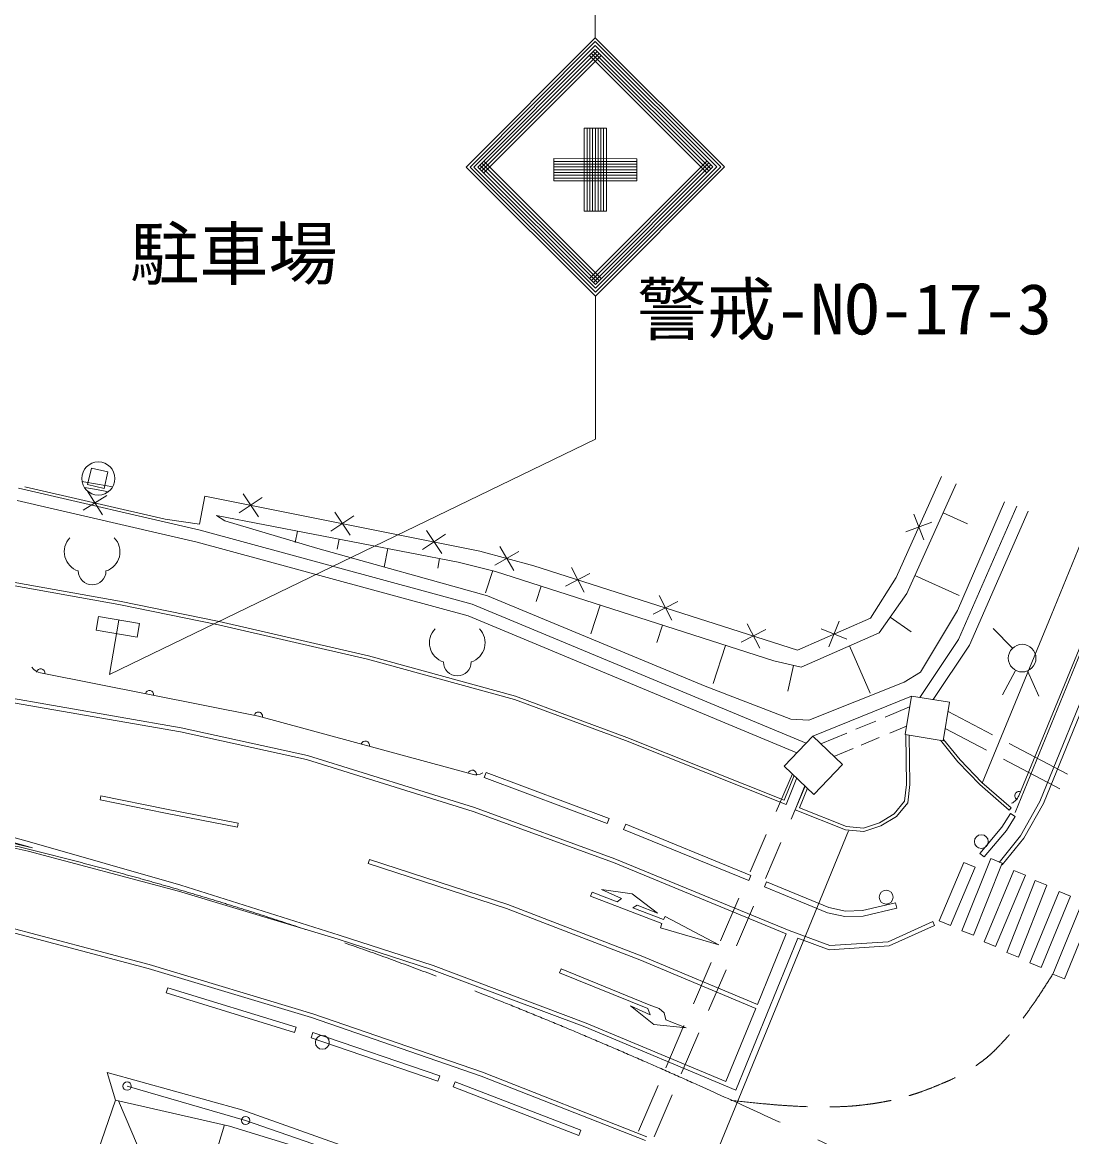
# Model space of a CAD drawing. Units: millimetres, scale not verified. Extents: x 40000 to 680000, y 20000 to 380000.
# Drawn here: x 513426 to 551322, y 289956 to 330206 of the extents above; entities that cross this region are included whole.
import ezdxf
from ezdxf.enums import TextEntityAlignment as Align

# ---------------------------------------------------------------- set-up
doc = ezdxf.new("R2010")
doc.units = ezdxf.units.MM
doc.header["$LTSCALE"] = 1000
doc.linetypes.add('CHAIN', pattern=[18.5, 12, -1.5, 3.5, -1.5])
for name, color, linetype, lineweight in [('M-BGD', 7, 'Continuous', 13), ('M-BMK', 2, 'CHAIN', 13), ('M-STR-HTXT', 7, 'Continuous', 13), ('M-STR-STRC', 7, 'Continuous', 13)]:
    doc.layers.add(name, color=color, linetype=linetype, lineweight=lineweight)
doc.styles.add('ＭＳ ゴシック', font='')
doc.styles.get('ＭＳ ゴシック').set_extended_font_data('MS Gothic')

msp = doc.modelspace()

# ---------------------------------------------------------------- linework, layer by layer
at = {"layer": 'M-BGD'}
for p, q in [((554532, 318485), (550579, 308782)), ((555910, 317906), (549274, 301661)), ((555811, 317869), (549414, 302272)), ((556501, 317629), (550172, 302058)), ((556640, 317573), (550307, 301992)), ((515785, 313509), (515927, 314106)), ((515927, 314106), (516520, 313965)), ((516520, 313965), (516378, 313368)), ((515581, 313623), (516138, 313528)), ((546618, 313806), (544987, 310153)), ((513294, 313380), (519846, 311864)), ((518586, 312266), (513513, 313428)), ((515669, 313402), (516103, 313327)), ((515784, 313270), (516316, 312423)), ((516378, 313368), (515785, 313509)), ((516538, 313253), (516103, 313327)), ((516694, 313432), (516138, 313528)), ((521396, 313178), (521951, 312346)), ((545362, 309572), (547146, 313537)), ((513238, 312931), (519736, 311427)), ((515626, 312581), (516473, 313112)), ((520018, 313093), (519827, 312074)), ((529949, 311107), (520018, 313093)), ((521257, 312484), (522089, 313039)), ((548899, 312887), (547192, 308961)), ((520742, 312202), (520442, 312391)), ((520442, 312391), (529167, 310705)), ((524568, 311823), (525400, 312377)), ((524706, 312516), (525261, 311684)), ((545981, 311512), (545624, 312446)), ((547562, 312095), (546677, 312493)), ((549339, 312736), (547232, 307920)), ((549751, 312555), (547628, 307704)), ((519827, 312074), (518586, 312266)), ((524095, 311198), (520742, 312202)), ((545335, 311801), (546269, 312158)), ((519846, 311864), (529668, 309190)), ((523281, 311423), (523359, 311828)), ((524800, 311182), (524869, 311536)), ((527878, 311161), (528710, 311716)), ((528017, 311854), (528571, 311022)), ((519736, 311427), (529522, 308764)), ((530219, 309489), (524095, 311198)), ((526493, 310527), (526623, 311197)), ((530674, 311276), (531170, 310408)), ((528428, 310494), (528494, 310835)), ((531894, 310577), (529949, 311107)), ((530488, 310594), (531356, 311090)), ((529167, 310705), (530513, 310375)), ((530155, 309597), (530416, 310407)), ((530513, 310375), (540566, 307139)), ((541420, 307535), (531894, 310577)), ((533253, 310514), (533711, 309626)), ((516917, 309181), (512092, 310036)), ((516939, 309298), (512226, 310134)), ((533037, 309841), (533926, 310299)), ((544987, 310153), (544056, 308690)), ((547252, 309504), (545655, 310223)), ((531986, 309287), (532165, 309844)), ((544374, 308151), (545362, 309572)), ((520513, 308448), (516917, 309181)), ((520538, 308566), (516939, 309298)), ((529668, 309190), (541730, 304167)), ((538082, 306233), (530219, 309489)), ((533955, 308114), (534292, 309159)), ((536213, 308827), (537101, 309285)), ((536428, 309500), (536886, 308612)), ((529522, 308764), (541399, 303818)), ((545526, 308191), (544768, 308718)), ((547192, 308961), (545862, 306740)), ((550579, 308782), (548086, 302723)), ((525894, 307206), (520513, 308448)), ((525923, 307323), (520538, 308566)), ((536339, 307805), (536542, 308435)), ((539603, 308486), (540062, 307598)), ((544056, 308690), (541420, 307535)), ((542556, 307647), (542920, 308578)), ((549182, 307599), (548484, 308315)), ((539388, 307813), (540277, 308271)), ((541551, 306921), (544374, 308151)), ((542272, 308294), (543204, 307931)), ((547232, 307920), (545834, 305823)), ((538378, 306321), (538822, 307701)), ((544042, 305979), (543300, 307683)), ((547628, 307704), (546321, 305743)), ((531202, 305753), (525894, 307206)), ((531238, 305867), (525923, 307323)), ((540566, 307139), (541551, 306921)), ((521952, 305146), (514089, 306709)), ((541072, 306046), (541279, 306981)), ((545862, 306740), (545273, 306373)), ((549297, 306800), (548828, 305916)), ((549731, 306783), (550132, 305867)), ((545273, 306373), (541825, 304995)), ((510245, 306131), (519138, 304575)), ((510268, 306279), (519167, 304722)), ((541177, 305033), (538082, 306233)), ((535211, 304265), (531202, 305753)), ((535255, 304377), (531238, 305867)), ((545533, 305873), (541969, 304419)), ((545533, 305873), (545305, 304485)), ((546913, 305646), (545533, 305873)), ((546685, 304259), (546913, 305646)), ((529674, 303046), (521952, 305146)), ((545468, 305477), (544580, 305107)), ((546859, 305318), (548467, 304474)), ((519167, 304722), (523722, 303723)), ((541825, 304995), (541177, 305033)), ((544248, 304970), (543531, 304671)), ((545353, 304780), (544750, 304528)), ((546757, 304694), (548245, 303913)), ((519138, 304575), (523684, 303578)), ((540942, 302114), (535255, 304377)), ((540943, 303338), (541969, 304419)), ((541969, 304419), (543040, 303402)), ((543203, 304535), (542260, 304142)), ((544374, 304372), (543722, 304101)), ((545305, 304485), (546685, 304259)), ((545332, 304481), (545360, 302681)), ((545452, 304461), (545480, 302675)), ((546692, 304303), (547288, 303564)), ((541008, 301958), (535211, 304265)), ((543424, 303977), (542736, 303690)), ((546586, 304275), (547213, 303498)), ((549060, 304162), (551169, 303055)), ((523684, 303578), (529711, 301705)), ((523722, 303723), (529759, 301847)), ((547213, 303498), (548004, 302679)), ((547288, 303564), (548073, 302752)), ((548861, 303589), (550896, 302521)), ((530109, 302926), (530179, 303114)), ((530179, 303114), (534614, 301451)), ((542014, 302321), (540943, 303338)), ((543040, 303402), (542014, 302321)), ((534544, 301264), (530109, 302926)), ((541237, 303059), (540652, 301702)), ((541297, 303002), (540942, 302114)), ((541391, 302913), (541008, 301958)), ((545360, 302681), (545288, 302070)), ((548073, 302752), (549133, 301830)), ((541701, 302619), (541187, 301429)), ((541331, 301763), (541689, 302631)), ((541488, 301830), (541782, 302542)), ((545480, 302675), (545403, 302021)), ((548004, 302679), (549068, 301755)), ((508108, 302125), (513690, 300610)), ((516233, 302120), (516263, 302267)), ((518601, 301642), (516233, 302120)), ((518630, 301789), (516263, 302267)), ((545288, 302070), (544910, 301613)), ((545403, 302021), (544989, 301521)), ((550172, 302058), (549468, 300824)), ((550307, 301992), (549593, 300740)), ((513633, 300269), (507925, 301560)), ((513799, 300392), (508679, 301543)), ((508966, 301737), (513799, 300392)), ((521199, 301138), (518601, 301642)), ((521227, 301285), (518630, 301789)), ((529711, 301705), (534773, 299857)), ((529759, 301847), (534827, 299997)), ((543158, 301046), (541331, 301763)), ((543186, 301164), (541488, 301830)), ((544910, 301613), (544380, 301298)), ((544989, 301521), (544430, 301188)), ((548800, 301133), (549109, 301628)), ((548962, 301016), (549279, 301522)), ((549133, 301830), (549068, 301755)), ((549109, 301628), (549279, 301522)), ((521199, 301138), (521227, 301285)), ((534614, 301451), (534544, 301264)), ((535142, 301055), (535218, 301240)), ((535218, 301240), (539735, 299392)), ((543804, 301106), (543186, 301164)), ((544380, 301298), (543804, 301106)), ((544430, 301188), (543818, 300984)), ((548008, 300188), (548800, 301133)), ((539660, 299207), (535142, 301055)), ((543266, 301004), (536487, 284498)), ((540292, 300867), (539711, 299521)), ((543818, 300984), (543158, 301046)), ((548162, 300059), (548962, 301016)), ((549468, 300824), (548697, 299866)), ((549593, 300740), (548814, 299772)), ((519062, 298826), (513633, 300269)), ((513690, 300610), (519147, 299045)), ((540821, 300580), (540262, 299282)), ((525911, 299821), (525958, 299963)), ((530963, 298339), (525958, 299963)), ((534827, 299997), (541122, 297401)), ((546532, 297758), (547420, 299863)), ((548395, 300008), (547357, 297398)), ((547420, 299863), (547835, 299688)), ((548008, 300188), (548162, 300059)), ((548813, 299841), (548395, 300008)), ((530913, 298198), (525911, 299821)), ((534773, 299857), (541011, 297284)), ((547835, 299688), (546947, 297583)), ((547775, 297231), (548813, 299841)), ((548158, 296999), (549234, 299571)), ((549234, 299571), (549649, 299397)), ((539735, 299392), (539660, 299207)), ((540298, 299161), (540223, 298976)), ((540298, 299161), (542556, 298236)), ((549649, 299397), (548573, 296826)), ((548980, 296609), (550004, 299211)), ((550004, 299211), (550422, 299046)), ((524829, 297095), (519062, 298826)), ((519147, 299045), (524874, 297239)), ((533948, 298650), (534002, 298790)), ((534002, 298790), (534903, 298443)), ((534343, 298885), (535452, 298728)), ((535063, 298565), (534343, 298885)), ((535452, 298728), (536362, 298035)), ((540223, 298976), (542497, 298044)), ((550422, 299046), (549399, 296444)), ((549806, 296240), (550867, 298817)), ((550867, 298817), (551283, 298645)), ((535780, 296486), (530963, 298339)), ((533948, 298650), (536521, 297659)), ((534903, 298443), (535063, 298565)), ((535626, 298318), (535473, 298223)), ((536362, 298035), (535626, 298318)), ((539303, 298573), (538640, 297035)), ((539834, 298289), (539216, 296855)), ((543768, 298122), (544960, 298405)), ((544960, 298405), (545007, 298211)), ((551283, 298645), (550222, 296069)), ((550641, 295831), (551700, 298413)), ((535724, 296347), (530913, 298198)), ((535473, 298223), (536575, 297799)), ((536575, 297799), (536639, 297905)), ((536639, 297905), (538584, 296887)), ((542497, 298044), (543131, 297907)), ((542556, 298236), (543150, 298107)), ((543131, 297907), (543794, 297922)), ((543150, 298107), (543768, 298122)), ((543794, 297922), (545007, 298211)), ((552116, 298242), (551058, 295661)), ((512174, 297569), (517968, 296028)), ((512209, 297715), (518009, 296173)), ((536477, 297506), (536521, 297659)), ((538584, 296887), (536477, 297506)), ((544698, 296993), (546304, 297726)), ((544735, 296845), (546366, 297589)), ((546304, 297726), (546366, 297589)), ((546947, 297583), (546532, 297758)), ((528207, 295999), (524829, 297095)), ((528257, 296140), (524874, 297239)), ((539195, 291635), (541433, 297127)), ((539970, 294728), (541011, 297284)), ((541122, 297401), (542585, 296863)), ((541433, 297127), (542563, 296712)), ((547357, 297398), (547775, 297231)), ((542563, 296712), (544735, 296845)), ((542585, 296863), (544698, 296993)), ((548573, 296826), (548158, 296999)), ((539913, 294589), (535724, 296347)), ((539970, 294728), (535780, 296486)), ((538303, 296254), (537659, 294761)), ((549399, 296444), (548980, 296609)), ((550222, 296069), (549806, 296240)), ((517968, 296028), (523872, 294258)), ((518009, 296173), (523918, 294400)), ((533735, 293923), (528207, 295999)), ((533790, 294062), (528257, 296140)), ((532825, 295879), (532881, 296017)), ((532825, 295879), (536009, 294583)), ((532881, 296017), (536066, 294721)), ((538841, 295986), (538207, 294516)), ((551058, 295661), (550641, 295831)), ((518626, 295148), (518685, 295339)), ((523257, 293726), (518626, 295148)), ((518685, 295339), (523315, 293917)), ((535386, 294680), (536097, 294362)), ((536233, 294009), (535386, 294680)), ((536066, 294721), (536418, 294585)), ((523872, 294258), (529996, 292143)), ((523918, 294400), (530047, 292283)), ((536097, 294362), (536009, 294583)), ((536418, 294585), (536605, 294431)), ((536605, 294431), (536660, 294183)), ((538837, 291948), (539913, 294589)), ((523315, 293917), (523257, 293726)), ((539195, 291635), (533735, 293923)), ((538837, 291948), (533790, 294062)), ((537396, 293888), (536233, 294009)), ((536660, 294183), (537396, 293888)), ((537318, 293968), (536662, 292447)), ((523856, 293528), (523921, 293717)), ((528434, 291961), (523856, 293528)), ((523921, 293717), (528499, 292150)), ((537859, 293709), (537218, 292222)), ((521354, 290928), (516487, 292281)), ((516792, 291273), (516487, 292281)), ((530047, 292283), (535984, 289956)), ((528499, 292150), (528434, 291961)), ((528989, 291757), (529061, 291943)), ((529061, 291943), (533590, 290189)), ((529996, 292143), (535926, 289818)), ((517210, 291785), (521490, 290542)), ((533518, 290002), (528989, 291757)), ((536385, 291804), (535673, 290153)), ((536892, 291466), (536242, 289957)), ((516792, 291273), (515987, 288937)), ((520912, 290341), (516792, 291273)), ((516898, 291249), (518383, 287785)), ((525616, 289406), (521354, 290928)), ((520722, 290384), (520322, 289036)), ((526986, 288477), (520912, 290341)), ((521490, 290542), (527112, 288601)), ((533590, 290189), (533518, 290002))]:
    msp.add_line(p, q, dxfattribs=at)
for centre, radius in [((516172, 313728), 600), ((549531, 307241), 500), ((548058, 300615), 250), ((544623, 298607), 250), ((524260, 293365), 250), ((517210, 291785), 150), ((521490, 290542), 150)]:
    msp.add_circle(centre, radius, dxfattribs=at)
for centre, radius, start, end in [((515669, 311082), 727, 135.8332, 252.3143), ((516226, 311082), 727, 287.7605, 44.2416), ((515948, 310389), 500, 180.0375, 0.0373), ((528854, 307795), 727, 135.8332, 252.3143), ((529412, 307795), 727, 287.7605, 44.2416), ((514186, 307199), 500, 213.7624, 258.7624), ((514089, 306709), 150, 348.7624, 168.7624), ((529133, 307102), 500, 180.0375, 0.0373), ((518020, 305927), 150, 348.7624, 168.7624), ((521952, 305146), 150, 344.7866, 168.7624), ((525813, 304096), 150, 344.7866, 164.7866), ((529674, 303046), 150, 344.7866, 164.7866), ((529805, 303529), 500, 254.7866, 299.7866), ((549414, 302272), 150, 67.7015, 247.7015), ((548952, 302461), 500, 292.7015, 337.7015)]:
    msp.add_arc(centre, radius, start, end, dxfattribs=at)
at = {"layer": 'M-BMK'}
for points, knots in [([(456999, 303889), (457652, 303949), (458306, 304008), (458959, 304075), (459631, 304143), (460303, 304220), (460976, 304290), (461648, 304360), (462321, 304425), (462995, 304483), (463296, 304508), (463598, 304533), (463900, 304556), (464201, 304580), (464503, 304602), (464805, 304623), (465106, 304644), (465408, 304664), (465710, 304683), (467681, 304808), (469656, 304891), (471630, 304938), (474283, 305001), (476938, 304999), (479591, 304943), (482984, 304871), (486377, 304711), (489757, 304410), (495157, 303930), (500524, 303092), (505849, 302048), (509979, 301238), (514084, 300305), (518129, 299155), (522221, 297992), (526252, 296608), (530209, 295047), (535903, 292801), (541444, 290190), (546984, 287578)], [0, 0, 0, 0, 1, 1, 1, 2, 2, 2, 3, 3, 3, 4, 4, 4, 5, 5, 5, 6, 6, 6, 7, 7, 7, 8, 8, 8, 9, 9, 9, 10, 10, 10, 11, 11, 11, 12, 12, 12, 13, 13, 13, 13]), ([(549568, 294240), (549694, 294412), (549820, 294584), (549942, 294760), (550063, 294935), (550180, 295114), (550296, 295293), (550411, 295472), (550526, 295652), (550641, 295831)], [0, 0, 0, 0, 1, 1, 1, 2, 2, 2, 3, 3, 3, 3]), ([(547856, 292515), (547979, 292603), (548102, 292691), (548220, 292786), (548338, 292881), (548450, 292983), (548558, 293090), (548665, 293197), (548767, 293309), (548870, 293420), (548912, 293465), (548954, 293511), (548996, 293556), (549003, 293563), (549010, 293571), (549017, 293578), (549024, 293586), (549031, 293593), (549038, 293601), (549045, 293608), (549052, 293616), (549058, 293623), (549060, 293625), (549062, 293627), (549063, 293629), (549065, 293631), (549067, 293632), (549068, 293634), (549070, 293636), (549071, 293638), (549073, 293639)], [0, 0, 0, 0, 1, 1, 1, 2, 2, 2, 3, 3, 3, 4, 4, 4, 5, 5, 5, 6, 6, 6, 7, 7, 7, 8, 8, 8, 9, 9, 9, 10, 10, 10, 10]), ([(545449, 291438), (545484, 291449), (545519, 291460), (545555, 291471), (545590, 291482), (545625, 291494), (545661, 291504), (545696, 291515), (545732, 291526), (545767, 291538), (545864, 291569), (545958, 291608), (546054, 291643), (546070, 291649), (546085, 291655), (546101, 291661), (546117, 291667), (546133, 291673), (546149, 291679), (546165, 291684), (546181, 291690), (546197, 291696), (546301, 291735), (546403, 291779), (546506, 291821), (546608, 291864), (546712, 291905), (546813, 291950), (546915, 291994), (547015, 292043), (547115, 292092)], [0, 0, 0, 0, 1, 1, 1, 2, 2, 2, 3, 3, 3, 4, 4, 4, 5, 5, 5, 6, 6, 6, 7, 7, 7, 8, 8, 8, 9, 9, 9, 10, 10, 10, 10]), ([(539015, 291268), (539322, 291236), (539629, 291203), (539936, 291172), (540244, 291142), (540551, 291113), (540859, 291091), (541167, 291069), (541476, 291054), (541784, 291040)], [0, 0, 0, 0, 1, 1, 1, 2, 2, 2, 3, 3, 3, 3]), ([(542585, 291030), (542842, 291037), (543100, 291044), (543357, 291063), (543528, 291075), (543699, 291093), (543870, 291115), (543898, 291118), (543926, 291122), (543955, 291126), (543983, 291129), (544012, 291133), (544040, 291137), (544068, 291140), (544097, 291144), (544125, 291148), (544201, 291158), (544277, 291172), (544352, 291185), (544428, 291198), (544503, 291210), (544579, 291224), (544654, 291239), (544729, 291254), (544804, 291270)], [0, 0, 0, 0, 1, 1, 1, 2, 2, 2, 3, 3, 3, 4, 4, 4, 5, 5, 5, 6, 6, 6, 7, 7, 7, 8, 8, 8, 8])]:
    msp.add_open_spline(points, degree=3, knots=knots, dxfattribs=at)
at = {"layer": 'M-STR-STRC'}
for p, q in [((534115, 330765), (534116, 329649)), ((529452, 324979), (534116, 329649)), ((538786, 324985), (534116, 329649)), ((529594, 324979), (534116, 329507)), ((529735, 324979), (534116, 329366)), ((538645, 324985), (534116, 329507)), ((538503, 324985), (534116, 329366)), ((529877, 324979), (534116, 329224)), ((529947, 324908), (534187, 329154)), ((530018, 324838), (534258, 329083)), ((530089, 324767), (534329, 329012)), ((538150, 324772), (533904, 329012)), ((538221, 324843), (533975, 329083)), ((538291, 324914), (534046, 329154)), ((538362, 324984), (534116, 329224)), ((533719, 326381), (533718, 323381)), ((534519, 326380), (533719, 326381)), ((533819, 326381), (533818, 323381)), ((533919, 326380), (533918, 323380)), ((534019, 326380), (534018, 323380)), ((534119, 326380), (534118, 323380)), ((534219, 326380), (534218, 323380)), ((534319, 326380), (534318, 323380)), ((534419, 326380), (534418, 323380)), ((534519, 326380), (534518, 323380)), ((535618, 325280), (532618, 325281)), ((532618, 325281), (532618, 324481)), ((535618, 325280), (535618, 324480)), ((534122, 320315), (529452, 324979)), ((534122, 320456), (529594, 324979)), ((534122, 320598), (529735, 324979)), ((534122, 320739), (529877, 324979)), ((534193, 320810), (529947, 325050)), ((534263, 320881), (530018, 325120)), ((534334, 320951), (530089, 325191)), ((535618, 325180), (532618, 325181)), ((535618, 325080), (532618, 325081)), ((535618, 324980), (532618, 324981)), ((535618, 324880), (532618, 324881)), ((533910, 320951), (538150, 325196)), ((533980, 320880), (538220, 325126)), ((534051, 320810), (538291, 325055)), ((534122, 320598), (538503, 324985)), ((534122, 320456), (538645, 324985)), ((534122, 320315), (538786, 324985)), ((534122, 320739), (538362, 324984)), ((535618, 324780), (532618, 324781)), ((535618, 324680), (532618, 324681)), ((535618, 324580), (532618, 324581)), ((535618, 324480), (532618, 324481)), ((534518, 323380), (533718, 323381)), ((534122, 320315), (534126, 315148)), ((516576, 306646), (534126, 315148)), ((516175, 308744), (516090, 308251)), ((516175, 308744), (517653, 308490)), ((516914, 308617), (516576, 306646)), ((517653, 308490), (517569, 307997)), ((516090, 308251), (517569, 307997))]:
    msp.add_line(p, q, dxfattribs=at)

# ---------------------------------------------------------------- texts
at = {"layer": 'M-STR-HTXT', "style": 'ＭＳ ゴシック'}
msp.add_text('駐車場', height=1833, rotation=0.037, dxfattribs=at).set_placement((517317, 320379), align=Align.BOTTOM_LEFT)
at = {"layer": 'M-STR-STRC', "style": 'ＭＳ ゴシック'}
msp.add_text('警戒-NO-17-3', height=1833, rotation=0.037, dxfattribs=at).set_placement((535631, 318376), align=Align.BOTTOM_LEFT)

doc.saveas('drawing.dxf')
